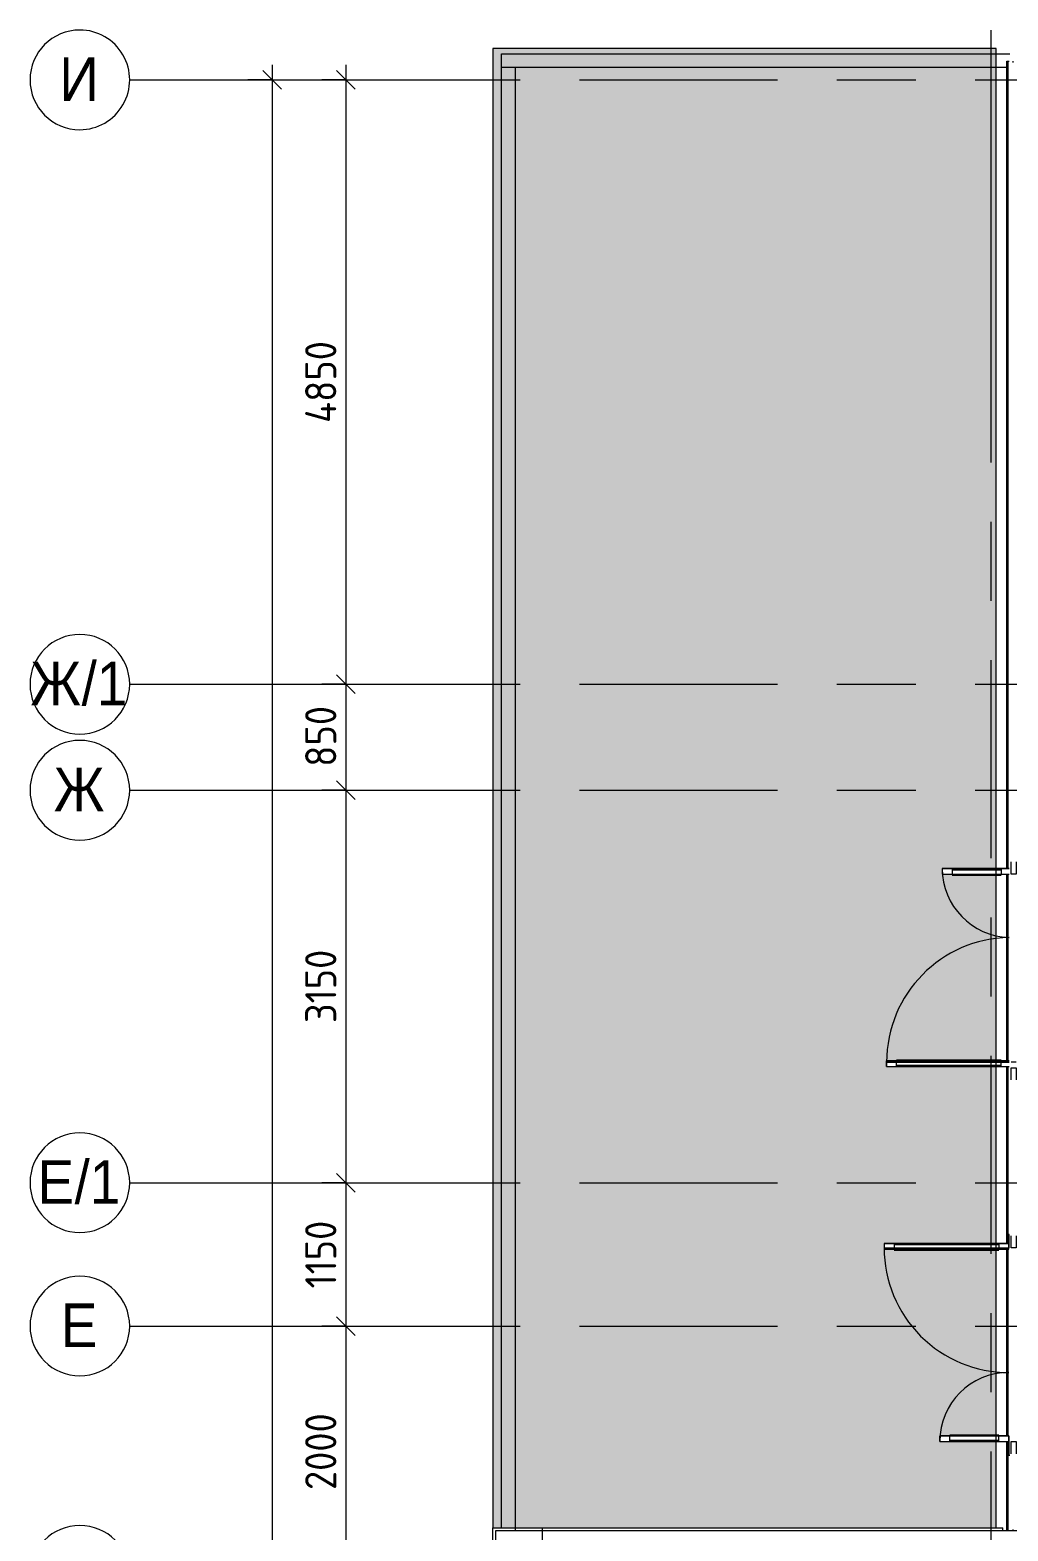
# Model space of a CAD drawing. Header units: millimetres. Extents: x -4005 to 195566, y -8553 to 29000.
# Drawn here: x -4005 to 3845, y 15355 to 27400 of the extents above; entities that cross this region are included whole.
import ezdxf

# ---------------------------------------------------------------- set-up
doc = ezdxf.new("R2010")
doc.units = ezdxf.units.MM
doc.linetypes.add('Осевая', pattern=[3175, 635, -476.25, 1587.5, -476.25])
for name, color, linetype, lineweight in [('A-ANNO-DIMS', 7, 'Continuous', 9), ('A-ANNO-DIMS-100', 7, 'Continuous', 9), ('A-DETL', 7, 'Continuous', 9), ('A-DETL-GENF', 7, 'Continuous', 9), ('A-DOOR', 7, 'Continuous', 9), ('A-DOOR-1', 7, 'Continuous', 13), ('A-GLAZ-CWMG', 7, 'Continuous', 9), ('A-WALL', 7, 'Continuous', 9), ('Оси', 7, 'Continuous', 9), ('Оси-1', 7, 'Continuous', 20), ('Оси-2', 7, 'Осевая', 9)]:
    doc.layers.add(name, color=color, linetype=linetype, lineweight=lineweight)
doc.layers.add('A-DETL-GENF-1', color=7, linetype='Continuous', lineweight=9, true_color=0xeeeeee)
doc.layers.add('A-WALL-FNSH-1', color=9, linetype='Continuous', lineweight=9, true_color=0x808080)
doc.styles.add('Arial', font='arial.ttf', dxfattribs={"width": 0.9, "height": 350})
doc.styles.add('ISOCPEUR', font='isocpeur.ttf', dxfattribs={"width": 0.9, "height": 250})
doc.dimstyles.new('ISO-2_5_0_9К_БОЛЬШОЙ', dxfattribs={"dimscale": 304.8, "dimtxt": 248.995294, "dimasz": 0.492126, "dimexe": 0.393701, "dimexo": 0.984252, "dimgap": 0, "dimtad": 1, "dimdec": 0, "dimrnd": 10, "dimzin": 0, "dimdsep": 46, "dimtxsty": 'ISOCPEUR', "dimblk1": 'OBLIQUE', "dimblk2": 'OBLIQUE', "dimsah": 1, "dimcen": 0.09, "dimdle": 0.393701, "dimazin": 0, "dimtfac": 1, "dimtdec": 4, "dimtix": 1, "dimtmove": 0, "dimatfit": 3, "dimfxl": 1, "dimtvp": 1, "dimtolj": 1, "dimtzin": 0, "dimarcsym": 2})
doc.dimstyles.new('ISO-2_5_0_9К_БОЛЬШОЙ_1', dxfattribs={"dimscale": 304.8, "dimtxt": 248.995294, "dimasz": 0.492126, "dimexe": 0.393701, "dimexo": 0.984252, "dimgap": 0, "dimtad": 1, "dimdec": 0, "dimrnd": 10, "dimzin": 0, "dimdsep": 46, "dimtxsty": 'ISOCPEUR', "dimblk1": 'OBLIQUE', "dimblk2": 'OBLIQUE', "dimsah": 1, "dimcen": 0.09, "dimdle": 0.393701, "dimazin": 0, "dimtfac": 1, "dimtdec": 4, "dimtix": 1, "dimtmove": 2, "dimatfit": 3, "dimfxl": 1, "dimtvp": 1, "dimtolj": 1, "dimtzin": 0, "dimarcsym": 2})

# ---------------------------------------------------------------- blocks, each defined once
blk = doc.blocks.new('Прямоугольный импост - Импост структурный с накладкой - 170мм-23186685-План отделки полов с раскладкой материалов 1 этажа в осях 1-12')
at = {"layer": 'A-GLAZ-CWMG'}
for p, q in [((3836, 27150), (3846, 27150)), ((3836, 20672), (3836, 27150)), ((3846, 27150), (3854, 27150)), ((3846, 20672), (3846, 27150)), ((3886, 27140), (3886, 27150)), ((3836, 19127), (3836, 20627)), ((3846, 19127), (3846, 20627)), ((3836, 17663), (3836, 19082)), ((3846, 17663), (3846, 19082)), ((3836, 16118), (3836, 17618)), ((3846, 16118), (3846, 17618)), ((3836, 15358), (3836, 16073)), ((3846, 15358), (3846, 16073)), ((3846, 15358), (3836, 15358)), ((3854, 15358), (3846, 15358)), ((3886, 15358), (3871, 15358)), ((3886, 15358), (3886, 15368)), ((3911, 15358), (3886, 15358))]:
    blk.add_line(p, q, dxfattribs=at)
blk = doc.blocks.new('Дверь_Витражная_СКБ_2Ст - ВН-1_ ДВН_ДАО_Главный вход_1800 в свету 3-31912953-План отделки полов с раскладкой материалов 1 этажа в осях 1-12')
at = {"layer": 'A-DETL-GENF'}
for p, q in [((732, 40), (732, 0)), ((732, 40), (732, 0)), ((-822, -554), (-822, -17)), ((-822, -17), (-822, -554)), ((-822, -80), (-777, -80)), ((-812, -474), (-812, -80)), ((-777, -554), (-777, -17)), ((-777, -554), (-777, -17)), ((-768, -474), (-768, -80)), ((714, -920), (714, -80)), ((723, -1000), (723, -17)), ((723, -17), (723, -1000)), ((768, -80), (723, -80)), ((758, -920), (758, -80)), ((768, -1000), (768, -17)), ((768, -1000), (768, -17)), ((-822, -474), (-777, -474)), ((-822, -554), (-777, -554)), ((-822, -554), (-777, -554)), ((768, -920), (723, -920)), ((768, -1000), (723, -1000)), ((723, -1000), (768, -1000))]:
    blk.add_line(p, q, dxfattribs=at)
at = {"layer": 'A-DOOR'}
for p, q in [((-822, -554), (-822, -17)), ((732, -1000), (732, -17))]:
    blk.add_line(p, q, dxfattribs=at)
for centre, radius, start, end in [((-822, 0), 554, 270, 358.2329), ((732, 0), 1000, 180.9768, 270)]:
    blk.add_arc(centre, radius, start, end, dxfattribs=at)
at = {"layer": 'A-DOOR-1'}
for p, q in [((-875, 40), (-777, 40)), ((-777, 40), (-777, 0)), ((777, 40), (875, 40)), ((777, 0), (777, 40)), ((-777, 0), (-875, 0)), ((875, 0), (777, 0))]:
    blk.add_line(p, q, dxfattribs=at)
blk = doc.blocks.new('Дверь_Витражная_СКБ_2Ст - ВН-1_ ДВН_ДАО_Главный вход_1800 в свету 4-31912968-План отделки полов с раскладкой материалов 1 этажа в осях 1-12')
at = {"layer": 'A-DETL-GENF'}
for p, q in [((-885, -20), (-885, -17)), ((-885, -17), (-885, -20)), ((-777, -20), (-885, -20)), ((-885, -20), (-777, -20)), ((-768, -20), (-813, -20)), ((-813, -1020), (-813, -20)), ((-768, -20), (-813, -20)), ((-813, -20), (-813, -1020)), ((-813, -100), (-768, -100)), ((-803, -940), (-803, -100)), ((-777, -17), (-777, -20)), ((-777, -20), (-777, -17)), ((-768, -1020), (-768, -20)), ((-768, -1020), (-768, -20)), ((-759, -940), (-759, -100)), ((723, -494), (723, -100)), ((732, -20), (777, -20)), ((732, -574), (732, -20)), ((732, -20), (732, -574)), ((777, -20), (732, -20)), ((777, -100), (732, -100)), ((767, -494), (767, -100)), ((777, -17), (777, -20)), ((777, -17), (777, -20)), ((777, -574), (777, -20)), ((777, -574), (777, -20)), ((777, -20), (885, -20)), ((777, -20), (885, -20)), ((885, -20), (885, -10)), ((885, -20), (885, -10)), ((777, -494), (732, -494)), ((777, -574), (732, -574)), ((732, -574), (777, -574)), ((-813, -940), (-768, -940)), ((-813, -1020), (-768, -1020)), ((-813, -1020), (-768, -1020))]:
    blk.add_line(p, q, dxfattribs=at)
at = {"layer": 'A-DOOR'}
for p, q in [((-777, -1020), (-777, -20)), ((777, -574), (777, -20))]:
    blk.add_line(p, q, dxfattribs=at)
for centre, radius, start, end in [((-777, -20), 1000, 270, 0), ((777, -20), 554, 180, 270)]:
    blk.add_arc(centre, radius, start, end, dxfattribs=at)
at = {"layer": 'A-DOOR-1'}
for p, q in [((-875, 40), (-777, 40)), ((-777, 40), (-777, 0)), ((777, 40), (875, 40)), ((777, 0), (777, 40)), ((-777, 0), (-875, 0)), ((875, 0), (777, 0))]:
    blk.add_line(p, q, dxfattribs=at)
blk = doc.blocks.new('Ось сетки - D8-29747960-План отделки полов с раскладкой материалов 1 этажа в осях 1-12')
at = {"layer": 'Оси-1'}
for start, end in [(360, 180), (180, 360)]:
    blk.add_arc((0, 0), 4, start, end, dxfattribs=at)
blk = doc.blocks.new('DIMBLOCK13-План отделки полов с раскладкой материалов 1 этажа в осях 1-12')
at = {"layer": 'A-ANNO-DIMS-100'}
for p, q in [((-1469, 27120), (-1469, 22150)), ((-1663, 27000), (-1349, 27000)), ((-1469, 27000), (-1663, 27000)), ((-1663, 22150), (-1349, 22150)), ((-1469, 22150), (-1663, 22150))]:
    blk.add_line(p, q, dxfattribs=at)
at = {"layer": 'A-ANNO-DIMS-100', "lineweight": 20}
for p, q in [((-1469, 27000), (-1544, 27075)), ((-1469, 27000), (-1394, 26925)), ((-1469, 22150), (-1544, 22225)), ((-1469, 22150), (-1394, 22075))]:
    blk.add_line(p, q, dxfattribs=at)
at = {"layer": 'A-ANNO-DIMS-100', "color": 0, "insert": (-1796, 24247), "char_height": 250, "width": 787.21, "attachment_point": 1, "rotation": 90, "line_spacing_factor": 1.149209, "style": 'ISOCPEUR'}
blk.add_mtext('4850', dxfattribs=at)
blk = doc.blocks.new('_Oblique')
at = {"color": 0, "linetype": 'ByBlock', "lineweight": -2}
blk.add_line((-0.5, -0.5), (0.5, 0.5), dxfattribs=at)
blk = doc.blocks.new('DIMBLOCK14-План отделки полов с раскладкой материалов 1 этажа в осях 1-12')
at = {"layer": 'A-ANNO-DIMS-100', "lineweight": 20}
for p, q in [((-1469, 22150), (-1544, 22225)), ((-1469, 22150), (-1394, 22075)), ((-1469, 21300), (-1544, 21375)), ((-1469, 21300), (-1394, 21225))]:
    blk.add_line(p, q, dxfattribs=at)
at = {"layer": 'A-ANNO-DIMS-100'}
for p, q in [((-1663, 22150), (-1349, 22150)), ((-1469, 22150), (-1663, 22150)), ((-1469, 22150), (-1469, 21300)), ((-1663, 21300), (-1349, 21300)), ((-1469, 21300), (-1663, 21300))]:
    blk.add_line(p, q, dxfattribs=at)
at = {"layer": 'A-ANNO-DIMS-100', "color": 0, "insert": (-1796, 21488), "char_height": 250, "width": 568.86, "attachment_point": 1, "rotation": 90, "line_spacing_factor": 1.149209, "style": 'ISOCPEUR'}
blk.add_mtext('850', dxfattribs=at)
blk = doc.blocks.new('DIMBLOCK15-План отделки полов с раскладкой материалов 1 этажа в осях 1-12')
at = {"layer": 'A-ANNO-DIMS-100', "lineweight": 20}
for p, q in [((-1469, 21300), (-1544, 21375)), ((-1469, 21300), (-1394, 21225)), ((-1469, 18150), (-1544, 18225)), ((-1469, 18150), (-1394, 18075))]:
    blk.add_line(p, q, dxfattribs=at)
at = {"layer": 'A-ANNO-DIMS-100'}
for p, q in [((-1663, 21300), (-1349, 21300)), ((-1469, 21300), (-1663, 21300)), ((-1469, 21300), (-1469, 18150)), ((-1663, 18150), (-1349, 18150)), ((-1469, 18150), (-1663, 18150))]:
    blk.add_line(p, q, dxfattribs=at)
at = {"layer": 'A-ANNO-DIMS-100', "color": 0, "insert": (-1796, 19431), "char_height": 250, "width": 706.76, "attachment_point": 1, "rotation": 90, "line_spacing_factor": 1.149209, "style": 'ISOCPEUR'}
blk.add_mtext('3150', dxfattribs=at)
blk = doc.blocks.new('DIMBLOCK16-План отделки полов с раскладкой материалов 1 этажа в осях 1-12')
at = {"layer": 'A-ANNO-DIMS-100', "lineweight": 20}
for p, q in [((-1469, 18150), (-1544, 18225)), ((-1469, 18150), (-1394, 18075)), ((-1469, 17000), (-1544, 17075)), ((-1469, 17000), (-1394, 16925))]:
    blk.add_line(p, q, dxfattribs=at)
at = {"layer": 'A-ANNO-DIMS-100'}
for p, q in [((-1663, 18150), (-1349, 18150)), ((-1469, 18150), (-1663, 18150)), ((-1469, 18150), (-1469, 17000)), ((-1663, 17000), (-1349, 17000)), ((-1469, 17000), (-1663, 17000))]:
    blk.add_line(p, q, dxfattribs=at)
at = {"layer": 'A-ANNO-DIMS-100', "color": 0, "insert": (-1796, 17302), "char_height": 250, "width": 655.05, "attachment_point": 1, "rotation": 90, "line_spacing_factor": 1.149209, "style": 'ISOCPEUR'}
blk.add_mtext('1150', dxfattribs=at)
blk = doc.blocks.new('DIMBLOCK17-План отделки полов с раскладкой материалов 1 этажа в осях 1-12')
at = {"layer": 'A-ANNO-DIMS-100'}
for p, q in [((-1663, 17000), (-1349, 17000)), ((-1469, 17000), (-1663, 17000)), ((-1469, 17000), (-1469, 15000)), ((-711, 15000), (-1589, 15000)), ((-1469, 15000), (-711, 15000))]:
    blk.add_line(p, q, dxfattribs=at)
at = {"layer": 'A-ANNO-DIMS-100', "lineweight": 20}
for p, q in [((-1469, 17000), (-1544, 17075)), ((-1469, 17000), (-1394, 16925)), ((-1469, 15000), (-1544, 15075)), ((-1469, 15000), (-1394, 14925))]:
    blk.add_line(p, q, dxfattribs=at)
at = {"layer": 'A-ANNO-DIMS-100', "color": 0, "insert": (-1796, 15684), "char_height": 250, "width": 758.48, "attachment_point": 1, "rotation": 90, "line_spacing_factor": 1.149209, "style": 'ISOCPEUR'}
blk.add_mtext('2000', dxfattribs=at)
blk = doc.blocks.new('DIMBLOCK25-План отделки полов с раскладкой материалов 1 этажа в осях 1-12')
at = {"layer": 'A-ANNO-DIMS-100'}
for p, q in [((-2062, 27120), (-2062, -120)), ((-2256, 27000), (-1942, 27000)), ((-2062, 27000), (-2256, 27000)), ((-2256, 0), (-1942, 0)), ((-2062, 0), (-2256, 0))]:
    blk.add_line(p, q, dxfattribs=at)
at = {"layer": 'A-ANNO-DIMS-100', "lineweight": 20}
for p, q in [((-2062, 27000), (-2137, 27075)), ((-2062, 27000), (-1987, 26925)), ((-2062, 0), (-2137, 75)), ((-2062, 0), (-1987, -75))]:
    blk.add_line(p, q, dxfattribs=at)
at = {"layer": 'A-ANNO-DIMS-100', "color": 0, "insert": (-2388, 13572), "char_height": 250, "width": 948.1, "attachment_point": 1, "rotation": 90, "line_spacing_factor": 1.149209, "style": 'ISOCPEUR'}
blk.add_mtext('27000', dxfattribs=at)

msp = doc.modelspace()

# ---------------------------------------------------------------- hatches: boundary and pattern name
at = {"layer": 'A-DETL-GENF-1'}
msp.add_hatch(color=256, dxfattribs=at).paths.add_polyline_path([(-290, 15380), (3749.1, 15380), (3749.1, 16073.1), (3297.1, 16073.1), (3297.1, 16118.1), (3749.1, 16118.1), (3749.1, 17618.1), (2851.1, 17618.1), (2851.1, 17663.1), (3749.1, 17663.1), (3749.1, 19082.1), (2871.1, 19082.1), (2871.1, 19127.1), (3749.1, 19127.1), (3749.1, 20627.1), (3317.1, 20627.1), (3317.1, 20672.1), (3749.1, 20672.1), (3749.1, 27252), (-290, 27252), (-290, 15554.3)])

# ---------------------------------------------------------------- linework, layer by layer
at = {"layer": 'A-DETL'}
for p, q in [((3749.1, 27252), (-290, 27252)), ((-290, 27252), (-290, 15380)), ((3749.1, 15380), (3749.1, 27252)), ((-290, 15380), (3749.1, 15380))]:
    msp.add_line(p, q, dxfattribs=at)
at = {"layer": 'A-WALL'}
for p, q in [((-220, 27210), (3860, 27210)), ((-220, 15380), (-220, 27210)), ((3836.1, 27100), (-220, 27100)), ((-110, 27100), (-110, 15380)), ((-290, 7205), (-290, 15380)), ((-290, 15380), (3805, 15380)), ((-110, 15380), (-110, 15358)), ((3805, 15358), (3805, 15380))]:
    msp.add_line(p, q, dxfattribs=at)
at = {"layer": 'A-WALL-FNSH-1'}
for p, q in [((-268, 15358), (-268, 13120)), ((4060, 15358), (-268, 15358))]:
    msp.add_line(p, q, dxfattribs=at)
at = {"layer": 'Оси'}
for p, q in [((3710, 24898.1), (3710, 27398.1)), ((-3204.7, 27000), (-704.7, 27000)), ((-3204.7, 22150), (-704.7, 22150)), ((-3204.7, 21300), (-704.7, 21300)), ((-3204.7, 18150), (-704.7, 18150)), ((-3204.7, 17000), (-704.7, 17000)), ((110, 12880), (110, 15380))]:
    msp.add_line(p, q, dxfattribs=at)
at = {"layer": 'Оси-2'}
for p, q in [((-704.7, 27000), (31360, 27000)), ((3710, 593.7), (3710, 24898.1)), ((-704.7, 22150), (35850, 22150)), ((-704.7, 21300), (35850, 21300)), ((-704.7, 18150), (35850, 18150)), ((-704.7, 17000), (35850, 17000))]:
    msp.add_line(p, q, dxfattribs=at)

# ---------------------------------------------------------------- block references
at = {"layer": 'A-DOOR', "rotation": 269.9999999999999}
for name, p in [('Дверь_Витражная_СКБ_2Ст - ВН-1_ ДВН_ДАО_Главный вход_1800 в свету 3-31912953-План отделки полов с раскладкой материалов 1 этажа в осях 1-12', (3871.1, 19850.1)), ('Дверь_Витражная_СКБ_2Ст - ВН-1_ ДВН_ДАО_Главный вход_1800 в свету 4-31912968-План отделки полов с раскладкой материалов 1 этажа в осях 1-12', (3871.1, 16850.1))]:
    msp.add_blockref(name, p, dxfattribs=at)
at = {"layer": 'A-GLAZ-CWMG'}
msp.add_blockref('Прямоугольный импост - Импост структурный с накладкой - 170мм-23186685-План отделки полов с раскладкой материалов 1 этажа в осях 1-12', (0, 0), dxfattribs=at)
at = {"layer": 'Оси-1', "xscale": 99.99999999999993, "yscale": 99.99999999999993, "zscale": 99.99999999999993}
for p, rotation in [((-3604.7, 27000), 269.9999999999995), ((-3604.7, 22150), 269.9999999999994), ((-3604.7, 21300), 269.9999999999994), ((-3604.7, 18150), 269.9999999999994), ((-3604.7, 17000), 269.9999999999994), ((-3604.7, 15000), 269.9999999999994)]:
    msp.add_blockref('Ось сетки - D8-29747960-План отделки полов с раскладкой материалов 1 этажа в осях 1-12', p, dxfattribs=dict(at, rotation=rotation))

# ---------------------------------------------------------------- texts
at = {"layer": 'Оси', "char_height": 350, "attachment_point": 1, "style": 'Arial'}
for s, insert, width in [('\\fArial|b0|i0|c204|p34|;\\W.9;И', (-3769.1, 27181), 389.62), ('\\fArial|b0|i0|c204|p34|;\\W.9;Ж', (-4001.3, 22331), 497.848), ('/1', (-3590.6, 22331), 454.557), ('\\fArial|b0|i0|c204|p34|;\\W.9;Ж', (-3813.7, 21481), 497.848), ('\\fArial|b0|i0|c204|p34|;\\W.9;Е', (-3944.6, 18331), 360.759), ('/1', (-3647, 18331), 454.557), ('\\fArial|b0|i0|c204|p34|;\\W.9;Е', (-3757.4, 17181), 360.759)]:
    msp.add_mtext(s, dxfattribs=dict(at, insert=insert, width=width))

# ---------------------------------------------------------------- dimensions: what is measured, and where the dimension line sits
at = {"layer": 'A-ANNO-DIMS'}
dim = msp.add_linear_dim(base=(-2061.9, 0), p1=(-1955.8, 27000), p2=(-1955.8, 0), angle=90, dimstyle='ISO-2_5_0_9К_БОЛЬШОЙ_1', override={"dimpost": '<>', "dimfxl": 26999.999823}, dxfattribs=at)
dim.commit()
dim.dimension.update_dxf_attribs({"geometry": 'DIMBLOCK25-План отделки полов с раскладкой материалов 1 этажа в осях 1-12', "text_midpoint": (-2221.8, 14046), "dimtype": 160, "text_rotation": 90})
for base, p1, p2, override, picture, middle in [((-1469, 22150), (-1362.9, 27000), (-1362.9, 22150), {"dimpost": '<>', "dimfxl": 4849.999753}, 'DIMBLOCK13-План отделки полов с раскладкой материалов 1 этажа в осях 1-12', (-1594, 24575)), ((-1469, 21300), (-1362.9, 22150), (-1362.9, 21300), {"dimpost": '<>', "dimfxl": 850}, 'DIMBLOCK14-План отделки полов с раскладкой материалов 1 этажа в осях 1-12', (-1594, 21725)), ((-1469, 18150), (-1362.9, 21300), (-1362.9, 18150), {"dimpost": '<>', "dimfxl": 3150}, 'DIMBLOCK15-План отделки полов с раскладкой материалов 1 этажа в осях 1-12', (-1594, 19725)), ((-1469, 17000), (-1362.9, 18150), (-1362.9, 17000), {"dimpost": '<>', "dimfxl": 1150}, 'DIMBLOCK16-План отделки полов с раскладкой материалов 1 этажа в осях 1-12', (-1594, 17575)), ((-1469, 15000), (-1362.9, 17000), (-411.5, 15000), {"dimpost": '<>', "dimfxl": 2214.767922}, 'DIMBLOCK17-План отделки полов с раскладкой материалов 1 этажа в осях 1-12', (-1594, 16000))]:
    dim = msp.add_linear_dim(base=base, p1=p1, p2=p2, angle=90, dimstyle='ISO-2_5_0_9К_БОЛЬШОЙ', override=override, dxfattribs=at)
    dim.commit()
    dim.dimension.update_dxf_attribs({"geometry": picture, "text_midpoint": middle})

doc.saveas('drawing.dxf')
